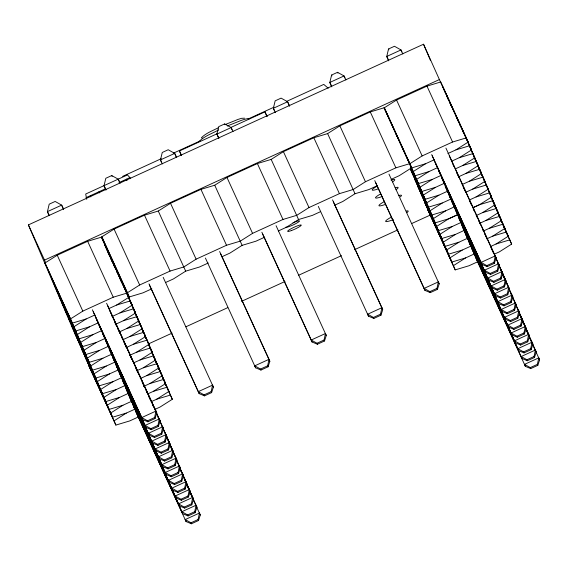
<?xml version="1.0" encoding="UTF-8"?>
<svg xmlns="http://www.w3.org/2000/svg" width="568" height="568" viewBox="0 0 568 568"><rect width="100%" height="100%" fill="white"/><g stroke="black" fill="none" stroke-linecap="round" stroke-linejoin="round"><path stroke-width="0.85" d="M93.216 311.754L142.575 419.56L147.914 421.797L155.021 418.545L154.602 417.558L155.952 411.076L106.592 303.276M158.38 426.39L157.954 425.404L159.303 418.928L145.081 425.432L145.926 427.406L151.266 429.642L158.38 426.39L160.148 420.902L159.303 418.928M161.731 434.236L161.312 433.249L162.661 426.774L148.44 433.277L149.285 435.251L154.624 437.488L161.731 434.236L163.506 428.748L162.661 426.774M165.089 442.089L164.663 441.095L166.012 434.619L151.791 441.123L152.636 443.104L157.975 445.34L165.089 442.089L166.857 436.6L166.012 434.619M105.79 341.169L155.994 450.949L161.333 453.186L168.44 449.934L168.022 448.947L169.37 442.465L162.001 426.376M109.624 350.186L159.345 458.795L164.684 461.031L171.799 457.78L171.373 456.793L172.722 450.31L166.09 435.834M112.975 358.032L162.696 466.64L168.036 468.877L175.15 465.625L174.731 464.638L176.08 458.163L169.079 442.877M178.508 473.471L178.082 472.484L179.431 466.008L165.21 472.512L166.055 474.486L171.394 476.722L178.508 473.471L180.276 467.982L179.431 466.008M181.732 481.295L181.313 480.308L182.662 473.826L168.433 480.329L169.278 482.31L174.624 484.547L181.732 481.295L183.507 475.806L182.662 473.826M122.432 380.375L172.636 490.156L177.976 492.392L185.09 489.14L184.664 488.153L186.013 481.671L179.751 467.996M126.636 390.202L175.988 498.001L181.327 500.238L188.441 496.986L188.022 495.999L189.371 489.524L183.109 475.842M211.615 392.609L211.189 391.622L212.546 385.139L198.317 391.643L199.162 393.624L204.501 395.86L211.615 392.609L213.391 387.12L212.546 385.139M129.987 398.047L179.346 505.847L184.685 508.083L191.792 504.831L191.373 503.844L192.722 497.369L186.46 483.695M195.151 512.684L194.725 511.69L196.074 505.215L181.852 511.718L182.697 513.692L188.036 515.936L195.151 512.684L196.926 507.188L196.074 505.215M198.502 520.529L198.083 519.543L199.432 513.06L185.211 519.564L186.055 521.545L191.395 523.781L198.502 520.529L200.277 515.041L199.432 513.06M205.41 258.035L255.614 367.815L260.953 370.052L268.06 366.8L267.642 365.806L268.991 359.331L219.631 251.532M324.513 340.985L324.087 339.998L325.436 333.522L311.214 340.026L312.059 342L317.398 344.236L324.513 340.985L326.281 335.496L325.436 333.522M318.307 206.411L368.511 316.191L373.85 318.428L380.958 315.176L380.539 314.189L381.888 307.707L332.529 199.908M437.41 289.368L436.984 288.374L438.333 281.898L424.111 288.402L424.956 290.376L430.295 292.619L437.41 289.368L439.178 283.872L438.333 281.898M494.352 263.353L493.926 262.366L495.275 255.891L481.053 262.395L481.898 264.368L487.237 266.605L494.352 263.353L496.12 257.865L495.275 255.891M497.703 271.199L497.277 270.212L498.626 263.737L484.405 270.24L485.25 272.214L490.589 274.45L497.703 271.199L499.478 265.71L498.626 263.737M501.054 279.051L500.635 278.057L501.984 271.582L487.763 278.086L488.608 280.067L493.947 282.303L501.054 279.051L502.829 273.563L501.984 271.582M441.762 178.132L491.959 287.912L497.298 290.149L504.412 286.897L503.986 285.91L505.335 279.428L497.973 263.339M445.958 187.958L495.317 295.758L500.656 297.994L507.764 294.742L507.345 293.755L508.694 287.28L500.593 269.58M511.122 302.588L510.696 301.601L512.045 295.126L497.824 301.629L498.668 303.603L504.008 305.84L511.122 302.588L512.89 297.099L512.045 295.126M514.473 310.44L514.054 309.446L515.403 302.971L501.175 309.475L502.02 311.449L507.366 313.692L514.473 310.44L516.248 304.945L515.403 302.971M517.831 318.286L517.405 317.292L518.754 310.817L504.533 317.32L505.378 319.301L510.717 321.538L517.831 318.286L519.599 312.798L518.754 310.817M458.404 217.338L508.608 327.118L513.948 329.355L521.055 326.103L520.636 325.116L521.985 318.634L515.353 304.157M462.6 227.164L511.96 334.964L517.299 337.2L524.413 333.949L523.987 332.962L525.336 326.486L518.705 312.002M465.959 235.01L515.311 342.809L520.65 345.046L527.764 341.794L527.345 340.807L528.694 334.332L519.855 315.02M531.123 349.647L530.697 348.653L532.046 342.177L517.824 348.681L518.669 350.662L524.008 352.898L531.123 349.647L532.89 344.158L532.046 342.177M534.474 357.492L534.048 356.505L535.404 350.023L521.175 356.526L522.02 358.507L527.36 360.744L534.474 357.492L536.249 352.004L535.404 350.023M537.825 365.338L537.406 364.351L538.755 357.868L524.534 364.372L525.379 366.353L530.718 368.589L537.825 365.338L539.6 359.849L538.755 357.868M402.826 53.96L400.987 49.941L394.469 46.264L388.526 48.976L386.758 56.445L388.711 60.833M105.975 190.088L104.029 185.693L105.811 178.274L111.754 175.562L118.251 179.19L120.089 183.215M345.884 79.967L344.045 75.949L337.548 72.313L331.606 75.033L329.816 82.452L331.769 86.84M155.021 418.545L156.796 413.057L155.952 411.076L141.73 417.579L142.575 419.56M168.44 449.934L170.215 444.446L169.37 442.465L155.149 448.969L155.994 450.949M171.799 457.78L173.567 452.291L172.722 450.31L158.5 456.814L159.345 458.795M175.15 465.625L176.925 460.137L176.08 458.163L161.852 464.667L162.696 466.64M185.09 489.14L186.858 483.652L186.013 481.671L171.792 488.175L172.636 490.156M188.441 496.986L190.216 491.498L189.371 489.524L175.143 496.027L175.988 498.001M191.792 504.831L193.567 499.343L192.722 497.369L178.501 503.873L179.346 505.847M268.06 366.8L269.835 361.312L268.991 359.331L254.769 365.835L255.614 367.815M380.958 315.176L382.733 309.688L381.888 307.707L367.666 314.21L368.511 316.191M504.412 286.897L506.18 281.409L505.335 279.428L491.114 285.931L491.959 287.912M507.764 294.742L509.539 289.254L508.694 287.28L494.472 293.784L495.317 295.758M521.055 326.103L522.83 320.615L521.985 318.634L507.764 325.137L508.608 327.118M524.413 333.949L526.181 328.46L525.336 326.486L511.115 332.99L511.96 334.964M527.764 341.794L529.539 336.306L528.694 334.332L514.466 340.835L515.311 342.809M198.914 141.688C204.196 136.135 212.02 133.594 218.652 129.93M98.342 322.78L89.538 326.806L75.75 330.945L44.993 262.97L57.233 255.209L87.65 241.301L101.438 237.161L128.844 297.291L116.603 305.051L108.594 308.708M151.819 288.807L143.015 292.832L129.227 296.972L101.828 236.849L114.069 229.081L144.485 215.18L158.273 211.033L170.521 203.273L200.937 189.364L214.725 185.225L226.966 177.464L257.382 163.556L271.17 159.409L283.411 151.649L313.834 137.74L327.622 133.601L339.863 125.84L370.279 111.931L384.067 107.792L415.073 175.761L428.861 171.614L437.665 167.588M405.502 154.333L384.316 107.785L396.556 100.025L426.973 86.116L440.768 81.969L468.167 142.099L455.926 149.86L447.918 153.523M94.984 314.935L86.18 318.96L72.392 323.1L70.588 318.875L82.829 311.115L113.245 297.206L127.033 293.06M129.227 296.972L127.424 292.747L139.664 284.987L170.081 271.078L183.869 266.932L196.109 259.171L226.525 245.262L240.314 241.123L252.561 233.363L282.978 219.454L296.766 215.315L309.006 207.554L339.423 193.645L353.211 189.499L365.451 181.739L395.875 167.83L409.663 163.69L411.466 167.922L399.226 175.682L391.224 179.339M73.939 326.721L86.18 318.96M101.693 330.626L92.889 334.651L79.101 338.798L77.298 334.566L89.538 326.806M111.953 316.561L119.954 312.897L132.195 305.137L111.008 258.582M208.271 262.998L199.467 267.024L185.679 271.163L173.432 278.923L165.43 282.587M105.052 338.471L96.248 342.497L82.459 346.643L80.649 342.412L92.889 334.651M115.304 324.406L123.306 320.743L135.553 312.982L125.698 291.185M264.716 237.183L255.912 241.208L242.124 245.355L229.884 253.115L221.875 256.771M108.403 346.317L99.599 350.349L85.811 354.489L84 350.257L96.248 342.497M320.366 211.736L312.357 215.4L298.569 219.539L286.329 227.299L278.327 230.963M119.457 331.882L126.664 328.588L138.904 320.828L130.881 303.028M111.761 354.169L102.957 358.195L89.162 362.334L87.358 358.11L99.599 350.349M377.613 185.559L368.81 189.591L355.021 193.731L342.781 201.491L334.772 205.147M122.816 339.735L130.015 336.441L142.256 328.68L133.054 308.055M115.112 362.015L106.308 366.04L92.52 370.18L90.71 365.955L102.957 358.195M434.314 159.743L425.503 163.769L411.715 167.908L409.911 163.683L422.152 155.923L452.568 142.014L466.356 137.868M126.167 347.58L133.373 344.286L145.614 336.526L135.397 313.926M109.659 373.886L95.871 378.032L94.068 373.801L106.308 366.04M413.263 171.529L425.503 163.769M129.518 355.426L136.725 352.132L148.965 344.371L141.673 328.162M121.694 377.677L112.89 381.71L99.102 385.85L97.291 381.618L109.539 373.858L118.471 369.86M441.016 175.434L432.212 179.46L418.424 183.606L416.621 179.374L428.861 171.614M145.032 336.015L152.323 352.217L140.083 359.977L133.551 362.881M452.071 161L459.278 157.705L471.518 149.945L444.119 89.815M125.052 385.53L116.241 389.556L102.453 393.695L100.65 389.47L112.89 381.71M444.375 183.286L435.571 187.312L421.783 191.451L419.972 187.22L432.212 179.46M136.902 370.726L143.306 367.801L155.547 360.041L148.624 344.627M455.43 168.845L462.629 165.551L474.876 157.79L467.585 141.588M128.403 393.375L119.599 397.401L105.811 401.54L104.001 397.316L116.241 389.556M447.726 191.132L438.922 195.158L425.134 199.297L423.33 195.072L435.571 187.312M140.261 378.572L146.665 375.647L158.905 367.886L148.965 345.663M458.781 176.698L465.987 173.403L478.228 165.643L468.295 143.42M131.762 401.221L122.951 405.247L109.162 409.386L107.359 405.161L119.599 397.401M451.084 198.977L442.28 203.003L428.492 207.142L426.682 202.918L438.922 195.158M143.612 386.417L150.016 383.492L162.256 375.732L153.502 356.328M462.139 184.543L469.338 181.249L481.586 173.488L473.925 156.484M135.113 409.066L126.309 413.092L112.521 417.239L110.71 413.007L122.951 405.247M454.435 206.823L445.631 210.849L431.843 214.995L430.033 210.763L442.28 203.003M147.765 393.901L153.374 391.338L165.615 383.577L157.592 365.771M465.49 192.389L472.697 189.094L484.937 181.334L477.276 164.329M138.464 416.912L129.66 420.945L115.872 425.084L114.069 420.852L126.309 413.092M457.794 214.668L448.983 218.694L435.195 222.841L433.391 218.609L445.631 210.849M151.123 401.746L156.725 399.183L168.966 391.423L160.943 373.623M469.644 199.872L476.048 196.94L488.288 189.179L478.441 167.382M461.017 222.493L452.213 226.518L438.425 230.658L436.615 226.433L448.862 218.673L458.468 214.278M164.301 381.469L172.324 399.276L160.077 407.036L154.475 409.592M483.624 179.225L491.647 197.025L479.406 204.785L473.002 207.718M464.375 230.338L455.571 234.364L441.776 238.503L439.973 234.279L452.213 226.518M476.225 215.535L482.63 212.609L494.87 204.849L488.679 191.04M467.727 238.184L458.923 242.209L445.135 246.356L443.324 242.124L455.571 234.364M479.584 223.38L485.988 220.455L498.228 212.695L490.937 196.485M471.085 246.029L462.274 250.055L448.486 254.201L446.682 249.97L458.923 242.209M483.737 230.864L489.339 228.3L501.579 220.54L493.194 201.938M474.436 253.882L465.632 257.907L451.844 262.047L450.034 257.815L462.274 250.055M487.088 238.709L492.697 236.146L504.938 228.386L496.546 209.784M477.787 261.727L468.983 265.753L455.195 269.892L453.392 265.668L465.632 257.907M490.447 246.562L496.049 243.999L508.289 236.238L499.535 216.834M502.893 224.679L511.647 244.084L499.4 251.844L494.6 254.038M218.708 127.523C212.886 130.718 206.035 132.955 201.384 137.804L202.194 138.074M232.986 131.591L231.148 127.573L224.651 123.938L218.708 126.65L216.926 134.076L218.872 138.464M122.61 176.392L161.234 158.728M173.304 153.211L199.858 141.07M248.138 118.989L273.89 107.217M286.762 101.331L323.774 84.405L328.212 88.21M181.448 155.632L179.452 150.96L217.374 133.622M231.084 127.353L264.972 111.861L267.074 116.447M105.556 188.754L86.08 197.657L86.748 199.212M119.003 182.598L129.944 177.599L130.448 178.7M104.001 397.316L75.359 334.758L28.4 224.9L423.536 44.219L445.915 94.082M45.568 262.551L44.524 260.108L439.66 79.435M148.738 343.789L172.125 333.096M185.828 326.827L227.761 307.65M241.471 301.381L285.015 281.472M298.725 275.203L341.467 255.664M354.368 249.764L397.912 229.848M411.623 223.579L430.168 215.102M472.874 207.689L479.278 204.764L493.067 200.618M148.965 283.844L198.317 391.643L204.082 394.874L211.189 391.622M254.769 365.835L260.527 369.058L267.642 365.806M261.862 232.22L311.214 340.026L316.979 343.249L324.087 339.998M367.666 314.21L373.425 317.441L380.539 314.189M374.752 180.603L424.111 288.402L429.87 291.625L436.984 288.374M92.371 309.78L141.73 417.579L147.488 420.81L154.602 417.558M431.694 154.588L481.053 262.395L486.811 265.618L493.926 262.366M95.729 317.626L145.081 425.432L150.847 428.655L157.954 425.404M484.405 270.24L490.17 273.464L497.277 270.212M148.44 433.277L154.198 436.501L161.312 433.249M487.763 278.086L493.521 281.309L500.635 278.057M151.791 441.123L157.556 444.346L164.663 441.095M491.114 285.931L496.879 289.162L503.986 285.91M155.149 448.969L160.907 452.199L168.022 448.947M445.113 185.977L494.472 293.784L500.23 297.007L507.345 293.755M109.141 349.015L158.5 456.814L164.266 460.045L171.373 456.793M448.464 193.823L497.824 301.629L503.589 304.853L510.696 301.601M112.499 356.86L161.852 464.667L167.617 467.89L174.731 464.638M501.175 309.475L506.94 312.698L514.054 309.446M504.533 317.32L510.291 320.544L517.405 317.292M115.851 364.706L165.21 472.512L170.968 475.735L178.082 472.484M168.433 480.329L174.198 483.56L181.313 480.308M507.764 325.137L513.522 328.368L520.636 325.116M171.792 488.175L177.55 491.405L184.664 488.153M461.756 225.184L511.115 332.99L516.88 336.213L523.987 332.962M125.791 388.221L175.143 496.027L180.908 499.251L188.022 495.999M465.114 233.029L514.466 340.835L520.231 344.059L527.345 340.807M129.142 396.066L178.501 503.873L184.259 507.096L191.373 503.844M468.465 240.882L517.824 348.681L523.582 351.904L530.697 348.653M132.5 403.919L181.852 511.718L187.617 514.942L194.725 511.69M521.175 356.526L526.941 359.757L534.048 356.505M185.211 519.564L190.969 522.794L198.083 519.543M524.534 364.372L530.292 367.602L537.406 364.351M225.098 124.598L238.063 119.401L241.556 118.322L244.595 118.179M227.321 125.975L241.563 120.288L245.624 119.039L248.223 118.556L249.167 118.868M455.926 149.86L469.715 145.72M459.278 157.705L473.066 153.566M462.629 165.551L476.417 161.411M465.987 173.403L479.775 169.257M469.338 181.249L483.127 177.109M472.697 189.094L486.485 184.955M476.048 196.94L489.836 192.8M116.603 305.051L130.392 300.905M119.954 312.897L133.743 308.758M482.63 212.609L496.418 208.463M123.306 320.743L137.094 316.603M485.988 220.455L499.776 216.316M126.664 328.588L140.452 324.449M489.339 228.3L503.127 224.161M130.015 336.441L143.803 332.294M492.697 236.146L506.486 232.007M133.373 344.286L147.162 340.14M496.049 243.999L509.837 239.852M136.725 352.132L150.513 347.992M139.955 359.949L153.743 355.809M143.306 367.801L157.095 363.655M146.665 375.647L160.453 371.5M150.016 383.492L163.804 379.353M153.374 391.338L167.162 387.199M156.725 399.183L170.514 395.044M129.944 177.599L127.438 174.93L85.697 194.015L86.584 198.757M126.451 179.296L126.955 180.361L126.416 179.211M99.712 192.815L99.194 191.721L99.372 192.14M90.823 196.883L90.319 195.811L90.482 196.209M442.571 86.201L468.167 142.099M446.661 95.644L452.142 107.622M452.873 109.219L455.067 114.012M455.799 115.609L461.28 127.587M462.011 129.184L471.518 149.945M450.034 103.255L451.496 106.45M456.246 116.831L458.44 121.623M459.902 124.818L460.634 126.416M462.466 130.406L463.559 132.805M465.391 136.796L466.853 139.991M471.646 151.266L478.228 165.643M473.904 156.718L481.586 173.488M475.814 161.134L476.545 162.732M477.262 164.564L478.355 166.957M479.087 168.554L484.937 181.334M482.438 176.407L488.288 189.179M481.792 175.228L482.892 177.628M484.334 181.057L485.065 182.655M485.796 184.252L491.647 197.025M488.657 191.274L494.87 204.849M490.915 196.72L498.228 212.695M493.173 202.172L501.579 220.54M494.352 204.991L495.814 208.186M497.256 211.615L504.938 228.386M497.71 212.844L498.803 215.236M500.614 219.468L508.289 236.238M503.603 226.511L506.159 232.106M506.89 233.704L511.647 244.084M426.973 86.116L452.568 142.014M445.923 148.085L496.12 257.865M449.274 155.93L499.478 265.71M452.994 164.585L453.733 166.197M456.786 172.999L458.887 177.457M463.048 186.673L465.149 191.132M469.31 200.348L471.412 204.807M473.258 208.832L474.358 211.246M476.311 215.634L477.049 217.246M478.412 220.093L480.62 224.921M482.573 229.316L483.304 230.92M484.674 233.775L487.252 239.405M490.937 247.449L493.514 253.079M494.984 256.296L502.829 273.563M497.71 262.906L506.18 281.409M501.8 272.356L509.539 289.254M502.467 274.209L503.205 275.814M503.944 277.425L505.051 279.839M505.158 280.209L512.89 297.099M505.087 280.443L506.564 283.659M508.14 287.252L516.248 304.945M510.76 293.486L519.599 312.798M517.675 309.354L522.83 320.615M519.55 313.983L526.181 328.46M522.169 320.217L529.539 336.306M525.045 326.891L532.89 344.158M526.671 331.087L528.141 334.303M528.403 334.737L536.249 352.004M529.546 337.761L539.6 359.849M388.604 60.464L386.758 56.445L400.987 49.941L401.832 51.915M432.17 155.76L481.898 264.368M435.052 162.434L485.25 272.214M438.404 170.286L488.608 280.067M449.316 195.804L498.668 303.603M451.823 201.668L502.02 311.449M455.174 209.521L505.378 319.301M469.31 242.856L518.669 350.662M471.823 248.727L522.02 358.507M475.175 256.573L525.379 366.353M396.556 100.025L422.152 155.923M384.316 107.785L409.911 163.683M406.234 155.93L411.715 167.908M405.254 154.34L384.067 107.792M405.985 155.937L415.073 175.761M396.144 134.659L396.876 136.256M411.133 167.397L416.621 179.374M411.111 167.631L418.424 183.606M411.196 168.057L419.972 187.22M410.813 167.496L421.783 191.451M410.898 167.922L423.33 195.072M410.877 168.156L425.134 199.297M410.593 167.78L426.682 202.918M410.572 168.014L430.033 210.763M410.636 168.675L431.843 214.995M410.359 168.298L433.391 218.609M410.337 168.54L435.195 222.841M436.615 226.433L411.026 170.528L438.425 230.658M439.973 234.279L414.377 178.38L441.776 238.503M443.324 242.124L417.736 186.226L446.682 249.97M448.486 254.201L421.087 194.071M450.034 257.815L424.445 201.917L451.844 262.047M453.392 265.668L427.796 209.762L455.195 269.892M370.279 111.931L395.875 167.83M388.981 174.099L439.178 283.872M331.662 86.471L329.816 82.452L344.045 75.949L344.89 77.922M375.597 182.576L424.956 290.376M339.863 125.84L365.451 181.739M327.622 133.601L355.021 193.731M313.834 137.74L339.423 193.645M289.439 105.783L287.593 101.757L281.096 98.122L275.161 100.841L273.371 108.261L274.216 110.242M289.545 106.152L287.593 101.757L273.371 108.261L275.324 112.656M333.373 201.881L382.363 308.878M283.411 151.649L309.006 207.554M271.17 159.409L298.569 219.539M257.382 163.556L282.978 219.454M276.084 225.716L326.281 335.496M218.765 138.095L216.926 134.076L231.148 127.573L231.992 129.547M262.707 234.201L312.059 342M226.966 177.464L252.561 233.363M214.725 185.225L242.124 245.355M200.937 189.364L226.525 245.262M179.452 150.96L181.554 155.554M176.541 157.4L174.696 153.381L168.199 149.746L162.263 152.465L160.474 159.885L161.319 161.859M176.279 156.967L174.696 153.381L160.474 159.885L162.32 163.903M220.476 253.505L269.835 361.312M170.521 203.273L196.109 259.171M158.273 211.033L185.679 271.163M144.485 215.18L170.081 271.078M163.186 277.34L213.391 387.12M104.029 185.693L105.868 189.719M149.441 285.015L199.162 393.624M99.166 191.672L99.67 192.772M114.069 229.081L139.664 284.987M101.828 236.849L127.424 292.747M128.844 297.291L101.438 237.161M110.277 256.984L104.796 245.007L106.301 248.528M106.599 249.238L110.256 257.219M110.987 258.816L115.375 268.401M117.207 272.391L121.595 281.976M122.326 283.574L125.613 290.759M126.344 292.357L132.195 305.137M110.341 257.645L112.535 262.437M113.998 265.632L114.729 267.23M116.561 271.22L117.654 273.62M119.486 277.61L122.042 283.198M129.703 300.209L135.553 312.982M129.057 299.031L130.15 301.43M131.591 304.86L132.323 306.457M134.218 311.108L142.256 328.68M137.57 318.953L138.663 321.353M139.394 322.951L145.614 336.526M138.748 321.772L140.942 326.564M142.753 330.796L148.965 344.371M142.106 329.625L143.2 332.017M145.01 336.249L147.204 341.041M147.936 342.632L152.323 352.217M151.223 351.116L153.417 355.909M154.148 357.506L158.905 367.886M152.039 353.133L152.771 354.73M153.481 356.569L154.581 358.962M155.312 360.559L156.775 363.754M157.506 365.352L162.256 375.732M154.666 359.388L156.86 364.18M158.664 368.405L165.615 383.577M158.018 367.233L159.118 369.626M162.022 376.25L163.115 378.65M163.847 380.248L168.966 391.423M164.28 381.703L166.474 386.496M167.205 388.093L172.324 399.276M87.65 241.301L113.245 297.206M63.502 209.152L61.656 205.126L55.146 201.448L49.203 204.168L47.435 211.63L49.018 215.215M63.609 209.521L61.656 205.126L47.435 211.63L49.281 215.655M107.444 305.25L156.796 413.057M109.951 311.122L160.148 420.902M114.885 322.56L116.362 325.776M117.725 328.623L119.933 333.451M121.41 336.668L122.141 338.279M123.987 342.298L126.195 347.126M130.249 355.98L131.719 359.196M135.88 368.412L137.981 372.871M142.142 382.086L144.35 386.915M146.082 390.571L147.19 392.985M148.404 395.768L150.506 400.227M152.345 404.246L153.452 406.66M155.405 411.047L163.506 428.748M158.018 417.288L166.857 436.6M163.215 429.16L170.215 444.446M166.573 437.005L173.567 452.291M168.817 442.436L171.032 447.264M171.763 448.876L176.925 460.137M171.067 447.875L180.276 467.982M175.661 458.539L177.869 463.367M177.983 463.736L183.507 475.806M179.126 466.754L186.858 483.652M180.162 469.409L181.263 471.823M182.477 474.607L190.216 491.498M184.359 479.236L185.097 480.84M186.567 484.057L193.567 499.343M186.503 484.298L189.08 489.928M189.819 491.54L196.926 507.188M189.854 492.144L192.062 496.972M192.8 498.583L200.277 515.041M96.574 319.606L145.926 427.406M99.081 325.471L149.285 435.251M102.439 333.324L152.636 443.104M116.326 365.884L166.055 474.486M119.081 372.53L169.278 482.31M133.345 405.893L182.697 513.692M135.851 411.764L186.055 521.545M57.233 255.209L82.829 311.115M28.4 224.9L44.524 260.108M44.993 262.97L70.588 318.875M75.75 330.945L48.344 270.822M77.298 334.566L51.702 278.668L79.101 338.798M80.649 342.412L55.053 286.513L82.459 346.643M84 350.257L58.412 294.359L85.811 354.489M87.358 358.11L61.763 302.204L89.162 362.334M90.71 365.955L65.121 310.057L94.068 373.801M95.871 378.032L68.472 317.902M97.291 381.618L71.703 325.72L99.102 385.85M100.65 389.47L75.054 333.565L102.453 393.695M105.811 401.54L78.412 341.411M107.359 405.161L81.764 349.263L110.71 413.007M112.521 417.239L85.122 357.109M114.069 420.852L88.473 364.954L115.872 425.084M446.611 95.708L447.655 98.15M447.776 98.371L448.677 100.486M423.536 44.219L430.494 60.492M486.811 265.618L487.237 266.605M490.17 273.464L490.589 274.45M493.521 281.309L493.947 282.303M496.879 289.162L497.298 290.149M500.23 297.007L500.656 297.994M503.589 304.853L504.008 305.84M506.94 312.698L507.366 313.692M510.291 320.544L510.717 321.538M513.522 328.368L513.948 329.355M516.88 336.213L517.299 337.2M520.231 344.059L520.65 345.046M523.582 351.904L524.008 352.898M526.941 359.757L527.36 360.744M530.292 367.602L530.718 368.589M388.526 48.976L388.881 49.799M337.548 72.313L337.896 73.137M429.87 291.625L430.295 292.619M331.606 75.033L331.96 75.856M373.425 317.441L373.85 318.428M264.972 111.861L266.967 116.532M224.651 123.938L224.999 124.761M316.979 343.249L317.398 344.236M260.527 369.058L260.953 370.052M118.251 179.19L119.095 181.171M111.754 175.562L112.109 176.385M204.082 394.874L204.501 395.86M108.147 252.852L109.056 254.968M147.488 420.81L147.914 421.797M150.847 428.655L151.266 429.642M154.198 436.501L154.624 437.488M157.556 444.346L157.975 445.34M160.907 452.199L161.333 453.186M164.266 460.045L164.684 461.031M167.617 467.89L168.036 468.877M170.968 475.735L171.394 476.722M174.198 483.56L174.624 484.547M177.55 491.405L177.976 492.392M180.908 499.251L181.327 500.238M184.259 507.096L184.685 508.083M187.617 514.942L188.036 515.936M190.969 522.794L191.395 523.781M292.989 222.77A7.455 1.022 -24.6 0 1 299.485 220.995A7.455 1.022 -24.6 0 1 292.868 225.07A7.455 1.022 -24.6 0 1 285.917 227.122M398.438 195.577A12.411 1.704 -24.6 0 1 400.319 196.855M385.139 204.48A12.411 1.704 -24.6 0 1 383.982 201.768M395.079 187.731A12.411 1.704 -24.6 0 1 395.946 189.74M381.788 196.634A12.411 1.704 -24.6 0 1 380.624 193.915M391.004 180.091A12.411 1.704 -24.6 0 1 392.587 181.895M378.43 188.789A12.411 1.704 -24.6 0 1 377.273 186.07M406.354 210.984A12.411 1.704 -24.6 0 1 407.029 212.553M393.39 219.596A12.411 1.704 -24.6 0 1 385.707 221.499A12.411 1.704 -24.6 0 1 390.692 217.459M291.441 230.558A7.455 1.022 -24.6 0 0 301.26 225.091A7.455 1.022 -24.6 0 0 290.738 228.925A7.455 1.022 -24.6 0 0 291.441 230.558"/></g></svg>
